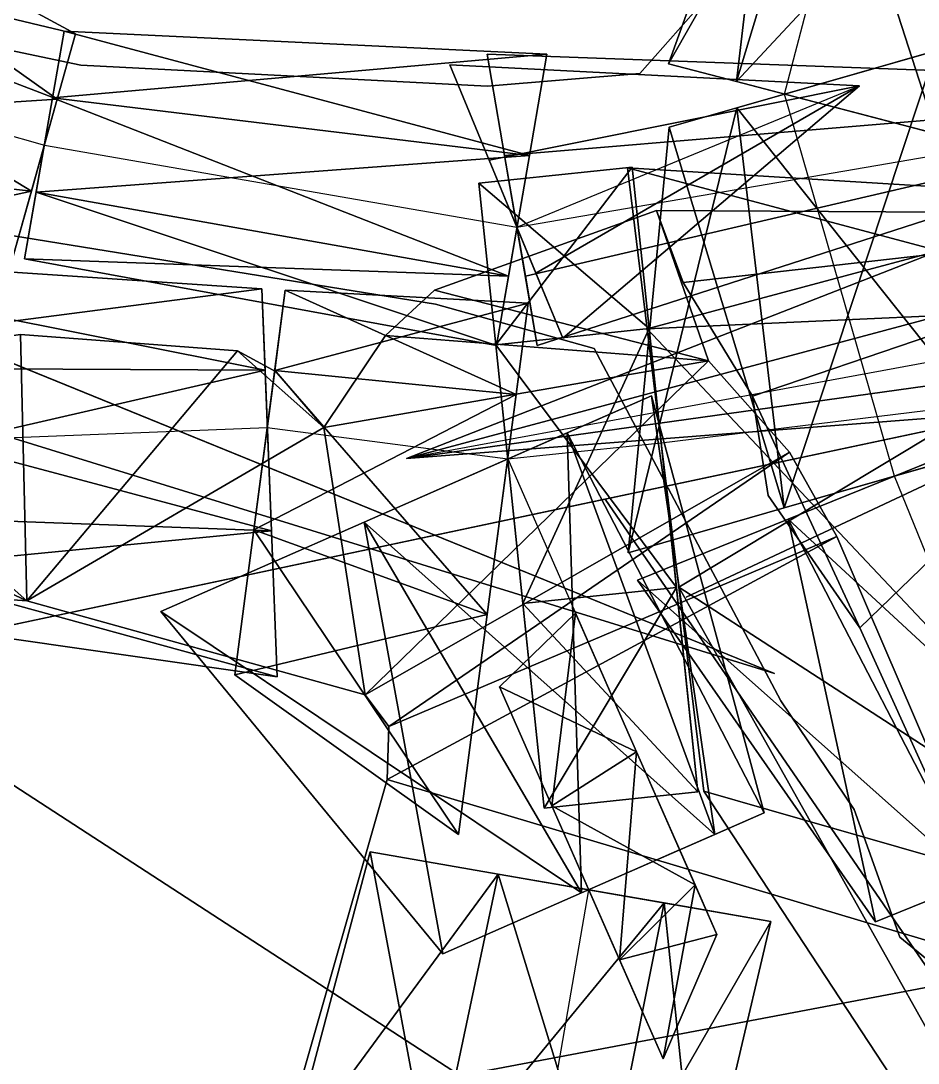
# Model space of a CAD drawing. Extents: x 271818 to 271947, y 5067178 to 5068401.
# Drawn here: x 271844.48 to 271854.2, y 5067248.57 to 5067259.85 of the extents above; entities that cross this region are included whole.
import ezdxf

# ---------------------------------------------------------------- set-up
doc = ezdxf.new("R2010")
doc.units = 0
doc.layers.add('CENTERLINE', color=4, linetype='CONTINUOUS')
doc.layers.add('WALLS', color=7, linetype='CONTINUOUS')

msp = doc.modelspace()

# ---------------------------------------------------------------- linework, layer by layer
at = {"layer": 'CENTERLINE'}
for p, q in [((271852.75, 5067259.054, 778.828), (271853.588, 5067262.254, 780.171)), ((271839.408, 5067259.997, 783.248), (271844.739, 5067258.502, 786.191)), ((271849.853, 5067257.614, 784.703), (271858.797, 5067259.149, 785.005)), ((271849.853, 5067257.614, 784.703), (271853.559, 5067259.144, 779.26)), ((271853.939, 5067254.919, 777.651), (271852.75, 5067259.054, 778.828)), ((271844.739, 5067258.502, 786.191), (271849.853, 5067257.614, 784.703)), ((271858.897, 5067256.997, 783.613), (271848.659, 5067255.11, 783.54)), ((271858.897, 5067256.997, 781.113), (271851.683, 5067253.611, 780.402)), ((271851.414, 5067255.28, 808.721), (271856.762, 5067255.935, 804.167)), ((271840.596, 5067255.19, 811.114), (271847.151, 5067255.446, 810.157)), ((271847.151, 5067255.446, 810.157), (271849.753, 5067255.106, 808.744)), ((271849.753, 5067255.106, 808.744), (271851.414, 5067255.28, 808.721)), ((271849.753, 5067255.106, 808.744), (271851.614, 5067250.875, 806.589)), ((271855.588, 5067250.847, 775.982), (271853.939, 5067254.919, 777.651)), ((271851.614, 5067250.875, 806.589), (271850.629, 5067250.442, 804.785)), ((271850.629, 5067250.442, 804.785), (271850.042, 5067247.06, 801.985))]:
    msp.add_line(p, q, dxfattribs=at)
at = {"layer": 'WALLS'}
for points in [[(271851.493, 5067259.383, 779.366), (271853.187, 5067262.359, 781.171), (271852.62, 5067262.507, 780.585)], [(271851.493, 5067259.383, 779.366), (271852.62, 5067262.507, 780.585), (271851.493, 5067259.383, 778.289)], [(271851.493, 5067259.383, 778.289), (271852.62, 5067262.507, 780.585), (271852.62, 5067262.507, 779.756)], [(271851.493, 5067259.383, 778.289), (271852.62, 5067262.507, 779.756), (271852.23, 5067259.19, 777.528)], [(271852.23, 5067259.19, 777.528), (271852.62, 5067262.507, 779.756), (271853.187, 5067262.359, 779.171)], [(271839.688, 5067260.994, 785.748), (271844.878, 5067259.001, 787.441), (271840.083, 5067262.404, 784.283)], [(271840.083, 5067262.404, 782.212), (271845.076, 5067259.706, 785.673), (271839.688, 5067260.994, 780.748)], [(271840.083, 5067262.404, 784.283), (271844.878, 5067259.001, 787.441), (271845.076, 5067259.706, 786.709)], [(271840.083, 5067262.404, 784.283), (271845.076, 5067259.706, 786.709), (271840.083, 5067262.404, 782.212)], [(271840.083, 5067262.404, 782.212), (271845.076, 5067259.706, 786.709), (271845.076, 5067259.706, 785.673)], [(271852.23, 5067259.19, 780.128), (271853.187, 5067262.359, 781.171), (271851.493, 5067259.383, 779.366)], [(271852.23, 5067259.19, 777.528), (271853.187, 5067262.359, 779.171), (271854.393, 5067258.624, 777.528)], [(271852.23, 5067259.19, 780.128), (271854.79, 5067261.939, 781.171), (271853.187, 5067262.359, 781.171)], [(271854.393, 5067258.624, 777.528), (271853.187, 5067262.359, 779.171), (271854.79, 5067261.939, 779.171)], [(271854.393, 5067258.624, 780.128), (271854.79, 5067261.939, 781.171), (271852.23, 5067259.19, 780.128)], [(271832.261, 5067261.081, 819.081), (271852.64, 5067252.782, 819.081), (271841.084, 5067257.488, 819.081)], [(271832.261, 5067261.081, 819.081), (271852.64, 5067252.782, 819.744), (271852.64, 5067252.782, 819.081)], [(271832.261, 5067261.081, 819.081), (271841.084, 5067257.488, 820.681), (271852.64, 5067252.782, 819.744)], [(271839.688, 5067260.994, 780.748), (271844.878, 5067259.001, 784.941), (271839.022, 5067258.621, 780.748)], [(271839.022, 5067258.621, 785.748), (271844.599, 5067258.004, 787.441), (271839.688, 5067260.994, 785.748)], [(271839.688, 5067260.994, 785.748), (271844.599, 5067258.004, 787.441), (271844.878, 5067259.001, 787.441)], [(271839.688, 5067260.994, 780.748), (271845.076, 5067259.706, 785.673), (271844.878, 5067259.001, 784.941)], [(271851.182, 5067259.279, 782.875), (271851.182, 5067259.279, 778.776), (271852.429, 5067260.689, 781.35)], [(271852.429, 5067260.689, 781.35), (271851.182, 5067259.279, 778.776), (271852.429, 5067260.689, 778.21)], [(271852.233, 5067258.905, 777.528), (271856.691, 5067260.187, 778.289), (271854.383, 5067259.523, 777.528)], [(271852.233, 5067258.905, 777.528), (271856.691, 5067260.187, 779.366), (271856.691, 5067260.187, 778.289)], [(271852.233, 5067258.905, 777.528), (271854.383, 5067259.523, 780.128), (271856.691, 5067260.187, 779.366)], [(271843.467, 5067259.719, 785.545), (271843.467, 5067259.719, 781.893), (271845.134, 5067259.367, 786.518)], [(271845.134, 5067259.367, 786.518), (271843.467, 5067259.719, 781.893), (271845.134, 5067259.367, 782.259)], [(271844.827, 5067259.013, 787.441), (271849.988, 5067258.389, 786.603), (271844.953, 5067259.734, 786.709)], [(271844.953, 5067259.734, 785.673), (271850.178, 5067259.486, 783.916), (271844.827, 5067259.013, 784.941)], [(271844.827, 5067259.013, 784.941), (271844.827, 5067259.013, 787.441), (271844.953, 5067259.734, 786.709)], [(271844.827, 5067259.013, 784.941), (271844.953, 5067259.734, 786.709), (271844.953, 5067259.734, 785.673)], [(271844.878, 5067259.001, 784.941), (271845.076, 5067259.706, 786.709), (271844.878, 5067259.001, 787.441)], [(271844.878, 5067259.001, 784.941), (271845.076, 5067259.706, 785.673), (271845.076, 5067259.706, 786.709)], [(271844.953, 5067259.734, 786.709), (271849.988, 5067258.389, 786.603), (271850.178, 5067259.486, 785.49)], [(271844.953, 5067259.734, 786.709), (271850.178, 5067259.486, 785.49), (271844.953, 5067259.734, 785.673)], [(271844.953, 5067259.734, 785.673), (271850.178, 5067259.486, 785.49), (271850.178, 5067259.486, 783.916)], [(271844.827, 5067259.013, 784.941), (271850.178, 5067259.486, 783.916), (271849.988, 5067258.389, 782.803)], [(271849.72, 5067258.389, 786.603), (271858.797, 5067259.149, 785.005), (271849.531, 5067259.486, 785.49)], [(271849.531, 5067259.486, 785.49), (271858.797, 5067259.149, 785.005), (271858.797, 5067259.149, 785.005)], [(271849.531, 5067259.486, 785.49), (271858.797, 5067259.149, 785.005), (271849.531, 5067259.486, 783.916)], [(271849.531, 5067259.486, 783.916), (271858.797, 5067259.149, 785.005), (271858.797, 5067259.149, 785.005)], [(271849.531, 5067259.486, 783.916), (271858.797, 5067259.149, 785.005), (271849.72, 5067258.389, 782.803)], [(271849.72, 5067258.389, 782.803), (271849.72, 5067258.389, 786.603), (271849.531, 5067259.486, 785.49)], [(271849.72, 5067258.389, 782.803), (271849.531, 5067259.486, 785.49), (271849.531, 5067259.486, 783.916)], [(271849.988, 5067258.389, 782.803), (271850.178, 5067259.486, 785.49), (271849.988, 5067258.389, 786.603)], [(271849.988, 5067258.389, 782.803), (271850.178, 5067259.486, 783.916), (271850.178, 5067259.486, 785.49)], [(271855.133, 5067255.263, 774.651), (271852.233, 5067258.905, 777.528), (271854.383, 5067259.523, 777.528)], [(271852.745, 5067254.576, 780.651), (271854.383, 5067259.523, 780.128), (271852.233, 5067258.905, 780.128)], [(271852.233, 5067258.905, 777.528), (271852.233, 5067258.905, 780.128), (271854.383, 5067259.523, 780.128)], [(271855.133, 5067255.263, 780.651), (271854.383, 5067259.523, 780.128), (271852.745, 5067254.576, 780.651)], [(271845.134, 5067259.367, 786.518), (271845.134, 5067259.367, 782.259), (271849.529, 5067259.139, 784.174)], [(271849.529, 5067259.139, 784.174), (271845.134, 5067259.367, 782.259), (271849.529, 5067259.139, 780.239)], [(271849.552, 5067258.341, 786.603), (271853.559, 5067259.144, 779.26), (271849.128, 5067259.37, 785.49)], [(271849.128, 5067259.37, 785.49), (271853.559, 5067259.144, 779.26), (271853.559, 5067259.144, 779.26)], [(271849.128, 5067259.37, 785.49), (271853.559, 5067259.144, 779.26), (271849.128, 5067259.37, 783.916)], [(271849.128, 5067259.37, 783.916), (271853.559, 5067259.144, 779.26), (271853.559, 5067259.144, 779.26)], [(271849.128, 5067259.37, 783.916), (271853.559, 5067259.144, 779.26), (271849.552, 5067258.341, 782.803)], [(271849.552, 5067258.341, 782.803), (271849.552, 5067258.341, 786.603), (271849.128, 5067259.37, 785.49)], [(271849.552, 5067258.341, 782.803), (271849.128, 5067259.37, 785.49), (271849.128, 5067259.37, 783.916)], [(271852.23, 5067259.19, 777.528), (271852.23, 5067259.19, 780.128), (271851.493, 5067259.383, 779.366)], [(271852.23, 5067259.19, 777.528), (271851.493, 5067259.383, 779.366), (271851.493, 5067259.383, 778.289)], [(271849.529, 5067259.139, 784.174), (271849.529, 5067259.139, 780.239), (271851.182, 5067259.279, 782.875)], [(271851.182, 5067259.279, 782.875), (271849.529, 5067259.139, 780.239), (271851.182, 5067259.279, 778.776)], [(271849.552, 5067258.341, 782.803), (271853.559, 5067259.144, 779.26), (271850.058, 5067257.116, 782.803)], [(271850.058, 5067257.116, 786.603), (271853.559, 5067259.144, 779.26), (271849.552, 5067258.341, 786.603)], [(271849.552, 5067258.341, 786.603), (271853.559, 5067259.144, 779.26), (271853.559, 5067259.144, 779.26)], [(271849.552, 5067258.341, 782.803), (271853.559, 5067259.144, 779.26), (271853.559, 5067259.144, 779.26)], [(271849.72, 5067258.389, 782.803), (271858.797, 5067259.149, 785.005), (271849.944, 5067257.083, 782.803)], [(271849.944, 5067257.083, 786.603), (271858.797, 5067259.149, 785.005), (271849.72, 5067258.389, 786.603)], [(271849.72, 5067258.389, 786.603), (271858.797, 5067259.149, 785.005), (271858.797, 5067259.149, 785.005)], [(271849.72, 5067258.389, 782.803), (271858.797, 5067259.149, 785.005), (271858.797, 5067259.149, 785.005)], [(271849.944, 5067257.083, 782.803), (271858.797, 5067259.149, 785.005), (271858.797, 5067259.149, 785.005)], [(271849.944, 5067257.083, 782.803), (271858.797, 5067259.149, 785.005), (271850.073, 5067256.332, 783.916)], [(271850.073, 5067256.332, 785.49), (271858.797, 5067259.149, 785.005), (271849.944, 5067257.083, 786.603)], [(271849.944, 5067257.083, 786.603), (271858.797, 5067259.149, 785.005), (271858.797, 5067259.149, 785.005)], [(271850.058, 5067257.116, 782.803), (271853.559, 5067259.144, 779.26), (271853.559, 5067259.144, 779.26)], [(271850.058, 5067257.116, 782.803), (271853.559, 5067259.144, 779.26), (271850.349, 5067256.412, 783.916)], [(271850.349, 5067256.412, 785.49), (271853.559, 5067259.144, 779.26), (271850.058, 5067257.116, 786.603)], [(271850.058, 5067257.116, 786.603), (271853.559, 5067259.144, 779.26), (271853.559, 5067259.144, 779.26)], [(271850.073, 5067256.332, 783.916), (271858.797, 5067259.149, 785.005), (271858.797, 5067259.149, 785.005)], [(271850.073, 5067256.332, 783.916), (271858.797, 5067259.149, 785.005), (271850.073, 5067256.332, 785.49)], [(271850.073, 5067256.332, 785.49), (271858.797, 5067259.149, 785.005), (271858.797, 5067259.149, 785.005)], [(271850.349, 5067256.412, 783.916), (271853.559, 5067259.144, 779.26), (271853.559, 5067259.144, 779.26)], [(271850.349, 5067256.412, 783.916), (271853.559, 5067259.144, 779.26), (271850.349, 5067256.412, 785.49)], [(271850.349, 5067256.412, 785.49), (271853.559, 5067259.144, 779.26), (271853.559, 5067259.144, 779.26)], [(271852.23, 5067259.19, 777.528), (271854.393, 5067258.624, 777.528), (271856.717, 5067258.016, 778.289)], [(271852.23, 5067259.19, 777.528), (271856.717, 5067258.016, 778.289), (271856.717, 5067258.016, 779.366)], [(271852.23, 5067259.19, 777.528), (271856.717, 5067258.016, 779.366), (271854.393, 5067258.624, 780.128)], [(271852.23, 5067259.19, 777.528), (271854.393, 5067258.624, 780.128), (271852.23, 5067259.19, 780.128)], [(271853.559, 5067259.144, 779.26), (271853.559, 5067259.144, 779.26), (271853.559, 5067259.144, 779.26)], [(271853.559, 5067259.144, 779.26), (271853.559, 5067259.144, 779.26), (271853.559, 5067259.144, 779.26)], [(271853.559, 5067259.144, 779.26), (271853.559, 5067259.144, 779.26), (271853.559, 5067259.144, 779.26)], [(271853.559, 5067259.144, 779.26), (271853.559, 5067259.144, 779.26), (271853.559, 5067259.144, 779.26)], [(271853.559, 5067259.144, 779.26), (271853.559, 5067259.144, 779.26), (271853.559, 5067259.144, 779.26)], [(271853.559, 5067259.144, 779.26), (271853.559, 5067259.144, 779.26), (271853.559, 5067259.144, 779.26)], [(271832.213, 5067259.097, 818.784), (271841.084, 5067257.488, 819.081), (271852.64, 5067252.782, 819.081)], [(271832.213, 5067259.097, 818.784), (271852.64, 5067252.782, 819.081), (271832.213, 5067259.097, 818.784)], [(271832.213, 5067259.097, 818.784), (271852.64, 5067252.782, 819.081), (271852.64, 5067252.782, 819.744)], [(271832.213, 5067259.097, 818.784), (271852.64, 5067252.782, 819.744), (271832.213, 5067259.097, 818.784)], [(271832.213, 5067259.097, 818.784), (271852.64, 5067252.782, 819.744), (271841.084, 5067257.488, 820.681)], [(271839.022, 5067258.621, 780.748), (271844.878, 5067259.001, 784.941), (271844.599, 5067258.004, 784.941)], [(271844.878, 5067259.001, 784.941), (271844.401, 5067257.299, 785.673), (271844.599, 5067258.004, 784.941)], [(271844.878, 5067259.001, 784.941), (271844.401, 5067257.299, 786.709), (271844.401, 5067257.299, 785.673)], [(271844.878, 5067259.001, 784.941), (271844.599, 5067258.004, 787.441), (271844.401, 5067257.299, 786.709)], [(271844.827, 5067259.013, 784.941), (271844.65, 5067257.992, 784.941), (271844.525, 5067257.271, 785.673)], [(271844.827, 5067259.013, 784.941), (271844.525, 5067257.271, 785.673), (271844.525, 5067257.271, 786.709)], [(271844.827, 5067259.013, 784.941), (271844.525, 5067257.271, 786.709), (271844.65, 5067257.992, 787.441)], [(271844.878, 5067259.001, 784.941), (271844.878, 5067259.001, 787.441), (271844.599, 5067258.004, 787.441)], [(271844.827, 5067259.013, 784.941), (271849.988, 5067258.389, 782.803), (271844.65, 5067257.992, 784.941)], [(271844.65, 5067257.992, 787.441), (271849.761, 5067257.083, 786.603), (271844.827, 5067259.013, 787.441)], [(271844.827, 5067259.013, 784.941), (271844.65, 5067257.992, 787.441), (271844.827, 5067259.013, 787.441)], [(271844.827, 5067259.013, 787.441), (271849.761, 5067257.083, 786.603), (271849.988, 5067258.389, 786.603)], [(271858.746, 5067257.811, 781.113), (271848.659, 5067255.11, 783.54), (271858.534, 5067258.964, 782.578)], [(271858.534, 5067258.964, 782.578), (271848.659, 5067255.11, 783.54), (271848.659, 5067255.11, 783.54)], [(271858.534, 5067258.964, 782.578), (271848.659, 5067255.11, 783.54), (271858.534, 5067258.964, 784.814)], [(271858.534, 5067258.964, 784.814), (271848.659, 5067255.11, 783.54), (271848.659, 5067255.11, 783.54)], [(271858.534, 5067258.964, 784.814), (271848.659, 5067255.11, 783.54), (271858.746, 5067257.811, 786.513)], [(271852.745, 5067254.576, 780.651), (271852.233, 5067258.905, 780.128), (271851.056, 5067254.091, 778.893)], [(271851.056, 5067254.091, 778.893), (271852.233, 5067258.905, 780.128), (271851.501, 5067258.695, 779.366)], [(271852.745, 5067254.576, 774.651), (271851.501, 5067258.695, 778.289), (271852.233, 5067258.905, 777.528)], [(271852.233, 5067258.905, 777.528), (271851.501, 5067258.695, 779.366), (271852.233, 5067258.905, 780.128)], [(271852.233, 5067258.905, 777.528), (271851.501, 5067258.695, 778.289), (271851.501, 5067258.695, 779.366)], [(271852.745, 5067254.576, 774.651), (271852.233, 5067258.905, 777.528), (271855.133, 5067255.263, 774.651)], [(271851.056, 5067254.091, 778.893), (271851.501, 5067258.695, 779.366), (271851.056, 5067254.091, 776.408)], [(271851.056, 5067254.091, 776.408), (271851.501, 5067258.695, 779.366), (271851.501, 5067258.695, 778.289)], [(271851.056, 5067254.091, 776.408), (271851.501, 5067258.695, 778.289), (271852.745, 5067254.576, 774.651)], [(271839.022, 5067258.621, 780.748), (271844.599, 5067258.004, 784.941), (271838.477, 5067256.675, 782.212)], [(271839.022, 5067258.621, 785.748), (271844.401, 5067257.299, 786.709), (271844.599, 5067258.004, 787.441)], [(271838.274, 5067258.512, 784.739), (271838.274, 5067258.512, 779.803), (271848.971, 5067256.78, 785.088)], [(271848.971, 5067256.78, 785.088), (271838.274, 5067258.512, 779.803), (271848.971, 5067256.78, 780.902)], [(271844.65, 5067257.992, 784.941), (271849.988, 5067258.389, 782.803), (271849.761, 5067257.083, 782.803)], [(271849.552, 5067258.341, 782.803), (271850.058, 5067257.116, 782.803), (271850.349, 5067256.412, 783.916)], [(271849.552, 5067258.341, 782.803), (271850.349, 5067256.412, 783.916), (271850.349, 5067256.412, 785.49)], [(271849.552, 5067258.341, 782.803), (271850.349, 5067256.412, 785.49), (271850.058, 5067257.116, 786.603)], [(271849.552, 5067258.341, 782.803), (271850.058, 5067257.116, 786.603), (271849.552, 5067258.341, 786.603)], [(271849.988, 5067258.389, 782.803), (271849.63, 5067256.333, 783.916), (271849.761, 5067257.083, 782.803)], [(271849.988, 5067258.389, 782.803), (271849.63, 5067256.333, 785.49), (271849.63, 5067256.333, 783.916)], [(271849.988, 5067258.389, 782.803), (271849.761, 5067257.083, 786.603), (271849.63, 5067256.333, 785.49)], [(271849.72, 5067258.389, 782.803), (271849.944, 5067257.083, 782.803), (271850.073, 5067256.332, 783.916)], [(271849.72, 5067258.389, 782.803), (271850.073, 5067256.332, 783.916), (271850.073, 5067256.332, 785.49)], [(271849.72, 5067258.389, 782.803), (271850.073, 5067256.332, 785.49), (271849.944, 5067257.083, 786.603)], [(271849.72, 5067258.389, 782.803), (271849.944, 5067257.083, 786.603), (271849.72, 5067258.389, 786.603)], [(271849.988, 5067258.389, 782.803), (271849.988, 5067258.389, 786.603), (271849.761, 5067257.083, 786.603)], [(271849.44, 5067258.089, 809.738), (271851.284, 5067256.516, 811.121), (271851.101, 5067258.264, 809.715)], [(271849.44, 5067258.089, 809.738), (271851.101, 5067258.264, 809.715), (271849.44, 5067258.089, 808.744)], [(271849.44, 5067258.089, 808.744), (271851.101, 5067258.264, 809.715), (271851.101, 5067258.264, 808.721)], [(271849.44, 5067258.089, 808.744), (271851.101, 5067258.264, 808.721), (271849.623, 5067256.342, 808.744)], [(271849.623, 5067256.342, 808.744), (271851.101, 5067258.264, 808.721), (271851.284, 5067256.516, 808.721)], [(271851.262, 5067256.513, 811.121), (271856.661, 5067256.758, 811.567), (271851.049, 5067258.258, 809.715)], [(271851.049, 5067258.258, 809.715), (271856.661, 5067256.758, 811.567), (271856.519, 5067257.92, 807.232)], [(271851.049, 5067258.258, 809.715), (271856.519, 5067257.92, 807.232), (271851.049, 5067258.258, 808.721)], [(271851.049, 5067258.258, 808.721), (271856.519, 5067257.92, 807.232), (271856.519, 5067257.92, 804.167)], [(271851.049, 5067258.258, 808.721), (271856.519, 5067257.92, 804.167), (271851.262, 5067256.513, 808.721)], [(271851.262, 5067256.513, 808.721), (271851.262, 5067256.513, 811.121), (271851.049, 5067258.258, 809.715)], [(271851.262, 5067256.513, 808.721), (271851.049, 5067258.258, 809.715), (271851.049, 5067258.258, 808.721)], [(271851.284, 5067256.516, 808.721), (271851.101, 5067258.264, 809.715), (271851.284, 5067256.516, 811.121)], [(271851.284, 5067256.516, 808.721), (271851.101, 5067258.264, 808.721), (271851.101, 5067258.264, 809.715)], [(271849.623, 5067256.342, 811.144), (271851.284, 5067256.516, 811.121), (271849.44, 5067258.089, 809.738)], [(271849.623, 5067256.342, 808.744), (271849.623, 5067256.342, 811.144), (271849.44, 5067258.089, 809.738)], [(271849.623, 5067256.342, 808.744), (271849.44, 5067258.089, 809.738), (271849.44, 5067258.089, 808.744)], [(271838.477, 5067256.675, 782.212), (271844.599, 5067258.004, 784.941), (271844.401, 5067257.299, 785.673)], [(271844.65, 5067257.992, 784.941), (271849.761, 5067257.083, 782.803), (271844.525, 5067257.271, 785.673)], [(271844.525, 5067257.271, 786.709), (271849.63, 5067256.333, 785.49), (271844.65, 5067257.992, 787.441)], [(271844.65, 5067257.992, 787.441), (271849.63, 5067256.333, 785.49), (271849.761, 5067257.083, 786.603)], [(271851.262, 5067256.513, 808.721), (271856.519, 5067257.92, 804.167), (271856.661, 5067256.758, 804.167)], [(271858.979, 5067256.549, 781.113), (271848.659, 5067255.11, 783.54), (271858.746, 5067257.811, 781.113)], [(271858.746, 5067257.811, 781.113), (271848.659, 5067255.11, 783.54), (271848.659, 5067255.11, 783.54)], [(271858.746, 5067257.811, 786.513), (271848.659, 5067255.11, 783.54), (271848.659, 5067255.11, 783.54)], [(271858.746, 5067257.811, 786.513), (271848.659, 5067255.11, 783.54), (271858.979, 5067256.549, 786.513)], [(271851.363, 5067257.796, 804.698), (271851.363, 5067257.796, 802.122), (271848.959, 5067256.932, 807.046)], [(271848.959, 5067256.932, 807.046), (271851.363, 5067257.796, 802.122), (271848.959, 5067256.932, 799.772)], [(271851.363, 5067257.796, 802.122), (271848.959, 5067256.932, 799.772), (271851.925, 5067256.169, 797.445)], [(271851.925, 5067256.169, 804.457), (271848.959, 5067256.932, 807.046), (271851.363, 5067257.796, 804.698)], [(271851.925, 5067256.169, 804.457), (271851.925, 5067256.169, 797.445), (271851.363, 5067257.796, 804.698)], [(271851.363, 5067257.796, 804.698), (271851.925, 5067256.169, 797.445), (271851.363, 5067257.796, 802.122)], [(271858.194, 5067257.754, 809.803), (271858.194, 5067257.754, 804.876), (271851.363, 5067257.796, 810.473)], [(271851.363, 5067257.796, 810.473), (271858.194, 5067257.754, 804.876), (271851.363, 5067257.796, 807.046)], [(271851.363, 5067257.796, 810.473), (271851.363, 5067257.796, 807.046), (271851.652, 5067257.014, 810.741)], [(271851.652, 5067257.014, 810.741), (271851.363, 5067257.796, 807.046), (271851.652, 5067257.014, 807.393)], [(271858.194, 5067257.754, 804.876), (271851.363, 5067257.796, 807.046), (271851.652, 5067257.014, 807.393)], [(271851.652, 5067257.014, 810.741), (271851.363, 5067257.796, 810.473), (271858.194, 5067257.754, 809.803)], [(271858.194, 5067257.754, 804.876), (271851.652, 5067257.014, 807.393), (271852.402, 5067255.785, 807.653)], [(271852.402, 5067255.785, 810.941), (271851.652, 5067257.014, 810.741), (271858.194, 5067257.754, 809.803)], [(271858.194, 5067257.754, 804.876), (271852.402, 5067255.785, 807.653), (271853.563, 5067253.276, 806.311)], [(271853.563, 5067253.276, 810.373), (271852.402, 5067255.785, 810.941), (271858.194, 5067257.754, 809.803)], [(271854.972, 5067250.178, 805.375), (271858.194, 5067257.754, 804.876), (271853.563, 5067253.276, 806.311)], [(271853.563, 5067253.276, 810.373), (271858.194, 5067257.754, 809.803), (271854.972, 5067250.178, 809.473)], [(271847.093, 5067256.945, 809.535), (271840.56, 5067256.1, 810.914), (271840.51, 5067257.388, 811.031)], [(271847.093, 5067256.945, 809.535), (271840.51, 5067257.388, 811.031), (271847.093, 5067256.945, 811.275)], [(271847.093, 5067256.945, 811.275), (271840.51, 5067257.388, 811.031), (271840.51, 5067257.388, 811.942)], [(271847.093, 5067256.945, 811.275), (271840.51, 5067257.388, 811.942), (271847.127, 5067256.067, 812.857)], [(271847.127, 5067256.067, 812.857), (271840.51, 5067257.388, 811.942), (271840.56, 5067256.1, 813.114)], [(271844.525, 5067257.271, 785.673), (271849.761, 5067257.083, 782.803), (271849.63, 5067256.333, 783.916)], [(271844.525, 5067257.271, 785.673), (271849.63, 5067256.333, 783.916), (271844.525, 5067257.271, 786.709)], [(271844.525, 5067257.271, 786.709), (271849.63, 5067256.333, 783.916), (271849.63, 5067256.333, 785.49)], [(271851.652, 5067257.014, 810.741), (271851.652, 5067257.014, 807.393), (271852.402, 5067255.785, 810.941)], [(271852.402, 5067255.785, 810.941), (271851.652, 5067257.014, 807.393), (271852.402, 5067255.785, 807.653)], [(271858.897, 5067256.997, 781.113), (271851.683, 5067253.611, 780.402), (271858.897, 5067256.997, 781.113)], [(271858.897, 5067256.997, 781.113), (271851.683, 5067253.611, 780.402), (271851.683, 5067253.611, 780.402)], [(271858.897, 5067256.997, 781.113), (271851.683, 5067253.611, 780.402), (271858.897, 5067256.997, 781.113)], [(271858.897, 5067256.997, 781.113), (271851.683, 5067253.611, 780.402), (271851.683, 5067253.611, 780.402)], [(271858.897, 5067256.997, 781.113), (271851.683, 5067253.611, 780.402), (271858.897, 5067256.997, 781.113)], [(271858.897, 5067256.997, 781.113), (271851.683, 5067253.611, 780.402), (271851.683, 5067253.611, 780.402)], [(271858.897, 5067256.997, 781.113), (271851.683, 5067253.611, 780.402), (271858.897, 5067256.997, 781.113)], [(271858.897, 5067256.997, 781.113), (271851.683, 5067253.611, 780.402), (271851.683, 5067253.611, 780.402)], [(271858.897, 5067256.997, 781.113), (271851.683, 5067253.611, 780.402), (271858.897, 5067256.997, 781.113)], [(271858.897, 5067256.997, 781.113), (271851.683, 5067253.611, 780.402), (271851.683, 5067253.611, 780.402)], [(271858.897, 5067256.997, 781.113), (271851.683, 5067253.611, 780.402), (271858.897, 5067256.997, 781.113)], [(271858.897, 5067256.997, 781.113), (271851.683, 5067253.611, 780.402), (271851.683, 5067253.611, 780.402)], [(271858.897, 5067256.997, 781.113), (271851.683, 5067253.611, 780.402), (271858.897, 5067256.997, 781.113)], [(271858.897, 5067256.997, 781.113), (271851.683, 5067253.611, 780.402), (271851.683, 5067253.611, 780.402)], [(271858.897, 5067256.997, 781.113), (271851.683, 5067253.611, 780.402), (271858.897, 5067256.997, 781.113)], [(271858.897, 5067256.997, 781.113), (271851.683, 5067253.611, 780.402), (271851.683, 5067253.611, 780.402)], [(271847.127, 5067256.067, 808.657), (271840.56, 5067256.1, 810.914), (271847.093, 5067256.945, 809.535)], [(271847.006, 5067254.338, 808.657), (271847.346, 5067256.934, 809.535), (271847.232, 5067256.063, 808.657)], [(271847.006, 5067254.338, 808.657), (271847.346, 5067256.934, 811.275), (271847.346, 5067256.934, 809.535)], [(271847.006, 5067254.338, 808.657), (271847.232, 5067256.063, 812.857), (271847.346, 5067256.934, 811.275)], [(271847.195, 5067254.329, 808.657), (271847.127, 5067256.067, 808.657), (271847.093, 5067256.945, 809.535)], [(271847.195, 5067254.329, 808.657), (271847.093, 5067256.945, 809.535), (271847.093, 5067256.945, 811.275)], [(271847.195, 5067254.329, 808.657), (271847.093, 5067256.945, 811.275), (271847.127, 5067256.067, 812.857)], [(271849.974, 5067256.791, 808.744), (271847.232, 5067256.063, 808.657), (271847.346, 5067256.934, 809.535)], [(271849.844, 5067255.804, 810.444), (271847.346, 5067256.934, 811.275), (271847.232, 5067256.063, 812.857)], [(271849.974, 5067256.791, 808.744), (271847.346, 5067256.934, 809.535), (271849.974, 5067256.791, 809.448)], [(271849.974, 5067256.791, 809.448), (271847.346, 5067256.934, 809.535), (271847.346, 5067256.934, 811.275)], [(271849.974, 5067256.791, 809.448), (271847.346, 5067256.934, 811.275), (271849.844, 5067255.804, 810.444)], [(271848.959, 5067256.932, 807.046), (271848.959, 5067256.932, 799.772), (271848.43, 5067256.443, 807.792)], [(271848.43, 5067256.443, 807.792), (271848.959, 5067256.932, 799.772), (271848.43, 5067256.443, 798.309)], [(271848.959, 5067256.932, 799.772), (271848.43, 5067256.443, 798.309), (271851.925, 5067256.169, 797.445)], [(271851.925, 5067256.169, 804.457), (271848.43, 5067256.443, 807.792), (271848.959, 5067256.932, 807.046)], [(271849.844, 5067255.804, 808.744), (271847.232, 5067256.063, 808.657), (271849.974, 5067256.791, 808.744)], [(271848.971, 5067256.78, 785.088), (271848.971, 5067256.78, 780.902), (271850.687, 5067256.302, 783.885)], [(271850.687, 5067256.302, 783.885), (271848.971, 5067256.78, 780.902), (271850.687, 5067256.302, 779.479)], [(271849.532, 5067253.422, 808.744), (271849.844, 5067255.804, 808.744), (271849.974, 5067256.791, 808.744)], [(271849.532, 5067253.422, 808.744), (271849.974, 5067256.791, 808.744), (271849.974, 5067256.791, 809.448)], [(271849.532, 5067253.422, 808.744), (271849.974, 5067256.791, 809.448), (271849.844, 5067255.804, 810.444)], [(271851.262, 5067256.513, 808.721), (271856.661, 5067256.758, 804.167), (271851.605, 5067253.718, 808.721)], [(271851.262, 5067256.513, 811.121), (271857.503, 5067249.892, 811.567), (271856.661, 5067256.758, 811.567)], [(271851.605, 5067253.718, 808.721), (271856.661, 5067256.758, 804.167), (271857.503, 5067249.892, 804.167)], [(271858.979, 5067256.549, 786.513), (271848.659, 5067255.11, 783.54), (271848.659, 5067255.11, 783.54)], [(271858.979, 5067256.549, 786.513), (271848.659, 5067255.11, 783.54), (271859.096, 5067255.915, 784.814)], [(271859.096, 5067255.915, 782.578), (271848.659, 5067255.11, 783.54), (271858.979, 5067256.549, 781.113)], [(271858.979, 5067256.549, 781.113), (271848.659, 5067255.11, 783.54), (271848.659, 5067255.11, 783.54)], [(271849.623, 5067256.342, 808.744), (271851.284, 5067256.516, 808.721), (271849.917, 5067253.54, 808.744)], [(271849.623, 5067256.342, 811.144), (271851.578, 5067253.714, 811.121), (271851.284, 5067256.516, 811.121)], [(271849.917, 5067253.54, 808.744), (271851.284, 5067256.516, 808.721), (271851.578, 5067253.714, 808.721)], [(271851.605, 5067253.718, 811.121), (271857.503, 5067249.892, 811.567), (271851.262, 5067256.513, 811.121)], [(271851.262, 5067256.513, 808.721), (271851.605, 5067253.718, 808.721), (271851.876, 5067251.508, 808.721)], [(271851.262, 5067256.513, 808.721), (271851.876, 5067251.508, 808.721), (271851.876, 5067251.508, 809.715)], [(271851.262, 5067256.513, 808.721), (271851.876, 5067251.508, 809.715), (271851.605, 5067253.718, 811.121)], [(271851.262, 5067256.513, 808.721), (271851.605, 5067253.718, 811.121), (271851.262, 5067256.513, 811.121)], [(271851.284, 5067256.516, 808.721), (271851.81, 5067251.501, 808.721), (271851.578, 5067253.714, 808.721)], [(271851.284, 5067256.516, 808.721), (271851.81, 5067251.501, 809.715), (271851.81, 5067251.501, 808.721)], [(271851.284, 5067256.516, 808.721), (271851.578, 5067253.714, 811.121), (271851.81, 5067251.501, 809.715)], [(271851.284, 5067256.516, 808.721), (271851.284, 5067256.516, 811.121), (271851.578, 5067253.714, 811.121)], [(271844.482, 5067256.452, 805.492), (271841.746, 5067256.049, 809.564), (271844.547, 5067253.571, 804.473)], [(271844.547, 5067253.571, 809.067), (271841.746, 5067256.049, 811.514), (271844.482, 5067256.452, 810.476)], [(271846.827, 5067256.275, 810.212), (271846.827, 5067256.275, 805.416), (271844.482, 5067256.452, 810.476)], [(271844.482, 5067256.452, 810.476), (271846.827, 5067256.275, 805.416), (271844.482, 5067256.452, 805.492)], [(271846.827, 5067256.275, 805.416), (271844.482, 5067256.452, 805.492), (271844.547, 5067253.571, 804.473)], [(271844.547, 5067253.571, 809.067), (271844.482, 5067256.452, 810.476), (271846.827, 5067256.275, 810.212)], [(271848.43, 5067256.443, 807.792), (271848.43, 5067256.443, 798.309), (271847.763, 5067255.447, 811.467)], [(271847.763, 5067255.447, 811.467), (271848.43, 5067256.443, 798.309), (271847.763, 5067255.447, 801.997)], [(271848.43, 5067256.443, 798.309), (271847.763, 5067255.447, 801.997), (271851.925, 5067256.169, 797.445)], [(271851.925, 5067256.169, 804.457), (271847.763, 5067255.447, 811.467), (271848.43, 5067256.443, 807.792)], [(271849.917, 5067253.54, 811.144), (271851.578, 5067253.714, 811.121), (271849.623, 5067256.342, 811.144)], [(271849.623, 5067256.342, 808.744), (271849.917, 5067253.54, 808.744), (271850.149, 5067251.327, 808.744)], [(271849.623, 5067256.342, 808.744), (271850.149, 5067251.327, 808.744), (271850.149, 5067251.327, 809.738)], [(271849.623, 5067256.342, 808.744), (271850.149, 5067251.327, 809.738), (271849.917, 5067253.54, 811.144)], [(271849.623, 5067256.342, 808.744), (271849.917, 5067253.54, 811.144), (271849.623, 5067256.342, 811.144)], [(271850.687, 5067256.302, 783.885), (271850.687, 5067256.302, 779.479), (271852.709, 5067252.488, 780.392)], [(271852.709, 5067252.488, 780.392), (271850.687, 5067256.302, 779.479), (271852.709, 5067252.488, 775.513)], [(271847.763, 5067255.447, 801.997), (271846.827, 5067256.275, 805.416), (271844.547, 5067253.571, 804.473)], [(271844.547, 5067253.571, 809.067), (271846.827, 5067256.275, 810.212), (271847.763, 5067255.447, 811.467)], [(271847.246, 5067256.047, 810.573), (271847.246, 5067256.047, 805.943), (271846.827, 5067256.275, 810.212)], [(271846.827, 5067256.275, 810.212), (271847.246, 5067256.047, 805.943), (271846.827, 5067256.275, 805.416)], [(271847.246, 5067256.047, 805.943), (271846.827, 5067256.275, 805.416), (271847.763, 5067255.447, 801.997)], [(271847.763, 5067255.447, 811.467), (271846.827, 5067256.275, 810.212), (271847.246, 5067256.047, 810.573)], [(271848.211, 5067252.553, 801.299), (271851.925, 5067256.169, 797.445), (271847.763, 5067255.447, 801.997)], [(271847.763, 5067255.447, 811.467), (271851.925, 5067256.169, 804.457), (271848.211, 5067252.553, 806.735)], [(271852.804, 5067255.178, 798.076), (271851.925, 5067256.169, 797.445), (271848.211, 5067252.553, 801.299)], [(271848.211, 5067252.553, 806.735), (271851.925, 5067256.169, 804.457), (271852.804, 5067255.178, 804.477)], [(271852.804, 5067255.178, 804.477), (271852.804, 5067255.178, 798.076), (271851.925, 5067256.169, 804.457)], [(271851.925, 5067256.169, 804.457), (271852.804, 5067255.178, 798.076), (271851.925, 5067256.169, 797.445)], [(271847.127, 5067256.067, 808.657), (271840.62, 5067254.569, 810.914), (271840.56, 5067256.1, 810.914)], [(271847.127, 5067256.067, 812.857), (271840.56, 5067256.1, 813.114), (271847.195, 5067254.329, 812.857)], [(271847.195, 5067254.329, 812.857), (271840.56, 5067256.1, 813.114), (271840.62, 5067254.569, 813.114)], [(271847.195, 5067254.329, 808.657), (271840.62, 5067254.569, 810.914), (271847.127, 5067256.067, 808.657)], [(271857.573, 5067256.107, 804.167), (271850.806, 5067254.671, 804.167), (271842.383, 5067252.883, 804.167)], [(271857.573, 5067256.107, 804.167), (271842.383, 5067252.883, 804.167), (271842.383, 5067252.883, 807.232)], [(271857.573, 5067256.107, 804.167), (271842.383, 5067252.883, 807.232), (271850.806, 5067254.671, 811.567)], [(271849.844, 5067255.804, 808.744), (271847.006, 5067254.338, 808.657), (271847.232, 5067256.063, 808.657)], [(271849.532, 5067253.422, 810.444), (271847.232, 5067256.063, 812.857), (271847.006, 5067254.338, 812.857)], [(271847.006, 5067254.338, 808.657), (271847.006, 5067254.338, 812.857), (271847.232, 5067256.063, 812.857)], [(271847.195, 5067254.329, 808.657), (271847.127, 5067256.067, 812.857), (271847.195, 5067254.329, 812.857)], [(271849.844, 5067255.804, 810.444), (271847.232, 5067256.063, 812.857), (271849.532, 5067253.422, 810.444)], [(271857.573, 5067256.107, 804.167), (271859.815, 5067241.556, 804.167), (271850.806, 5067254.671, 804.167)], [(271850.806, 5067254.671, 811.567), (271859.815, 5067241.556, 804.167), (271857.573, 5067256.107, 811.567)], [(271857.573, 5067256.107, 804.167), (271850.806, 5067254.671, 811.567), (271857.573, 5067256.107, 811.567)], [(271841.746, 5067256.049, 809.564), (271840.445, 5067255.502, 810.84), (271844.547, 5067253.571, 804.473)], [(271844.547, 5067253.571, 809.067), (271840.445, 5067255.502, 812.195), (271841.746, 5067256.049, 811.514)], [(271847.763, 5067255.447, 811.467), (271847.763, 5067255.447, 801.997), (271847.246, 5067256.047, 810.573)], [(271847.246, 5067256.047, 810.573), (271847.763, 5067255.447, 801.997), (271847.246, 5067256.047, 805.943)], [(271852.787, 5067254.453, 774.651), (271856.72, 5067256.045, 776.408), (271855.091, 5067255.386, 774.651)], [(271852.787, 5067254.453, 774.651), (271856.72, 5067256.045, 778.893), (271856.72, 5067256.045, 776.408)], [(271852.787, 5067254.453, 774.651), (271855.091, 5067255.386, 780.651), (271856.72, 5067256.045, 778.893)], [(271859.096, 5067255.915, 784.814), (271848.659, 5067255.11, 783.54), (271848.659, 5067255.11, 783.54)], [(271859.096, 5067255.915, 784.814), (271848.659, 5067255.11, 783.54), (271859.096, 5067255.915, 782.578)], [(271859.096, 5067255.915, 782.578), (271848.659, 5067255.11, 783.54), (271848.659, 5067255.11, 783.54)], [(271849.532, 5067253.422, 808.744), (271847.006, 5067254.338, 808.657), (271849.844, 5067255.804, 808.744)], [(271848.198, 5067254.422, 808.744), (271851.309, 5067255.79, 808.744), (271850.397, 5067255.389, 808.744)], [(271848.198, 5067254.422, 808.744), (271851.309, 5067255.79, 809.448), (271851.309, 5067255.79, 808.744)], [(271848.198, 5067254.422, 808.744), (271850.397, 5067255.389, 810.444), (271851.309, 5067255.79, 809.448)], [(271849.532, 5067253.422, 808.744), (271849.844, 5067255.804, 810.444), (271849.532, 5067253.422, 810.444)], [(271852.529, 5067251.277, 806.589), (271850.397, 5067255.389, 808.744), (271851.309, 5067255.79, 808.744)], [(271851.993, 5067251.042, 807.789), (271851.309, 5067255.79, 809.448), (271850.397, 5067255.389, 810.444)], [(271852.529, 5067251.277, 806.589), (271851.309, 5067255.79, 808.744), (271852.529, 5067251.277, 807.086)], [(271852.529, 5067251.277, 807.086), (271851.309, 5067255.79, 808.744), (271851.309, 5067255.79, 809.448)], [(271852.529, 5067251.277, 807.086), (271851.309, 5067255.79, 809.448), (271851.993, 5067251.042, 807.789)], [(271852.402, 5067255.785, 810.941), (271852.402, 5067255.785, 807.653), (271852.573, 5067254.71, 810.89)], [(271852.573, 5067254.71, 810.89), (271852.402, 5067255.785, 807.653), (271852.573, 5067254.71, 807.465)], [(271852.402, 5067255.785, 807.653), (271852.573, 5067254.71, 807.465), (271853.563, 5067253.276, 806.311)], [(271853.563, 5067253.276, 810.373), (271852.573, 5067254.71, 810.89), (271852.402, 5067255.785, 810.941)], [(271852.745, 5067254.576, 774.651), (271855.133, 5067255.263, 774.651), (271856.822, 5067255.748, 776.408)], [(271852.745, 5067254.576, 774.651), (271856.822, 5067255.748, 776.408), (271856.822, 5067255.748, 778.893)], [(271852.745, 5067254.576, 774.651), (271856.822, 5067255.748, 778.893), (271855.133, 5067255.263, 780.651)], [(271844.547, 5067253.571, 804.473), (271840.445, 5067255.502, 810.84), (271839.306, 5067253.95, 810.597)], [(271839.306, 5067253.95, 811.771), (271840.445, 5067255.502, 812.195), (271844.547, 5067253.571, 809.067)], [(271847.763, 5067255.447, 801.997), (271844.547, 5067253.571, 804.473), (271848.211, 5067252.553, 801.299)], [(271848.211, 5067252.553, 806.735), (271844.547, 5067253.571, 809.067), (271847.763, 5067255.447, 811.467)], [(271851.993, 5067251.042, 806.589), (271848.198, 5067254.422, 808.744), (271850.397, 5067255.389, 808.744)], [(271850.552, 5067250.408, 807.789), (271850.397, 5067255.389, 810.444), (271848.198, 5067254.422, 810.444)], [(271848.198, 5067254.422, 808.744), (271848.198, 5067254.422, 810.444), (271850.397, 5067255.389, 810.444)], [(271851.993, 5067251.042, 806.589), (271850.397, 5067255.389, 808.744), (271852.529, 5067251.277, 806.589)], [(271851.993, 5067251.042, 807.789), (271850.397, 5067255.389, 810.444), (271850.552, 5067250.408, 807.789)], [(271856.356, 5067251.158, 773.982), (271852.787, 5067254.453, 774.651), (271855.091, 5067255.386, 774.651)], [(271854.82, 5067250.536, 777.982), (271855.091, 5067255.386, 780.651), (271852.787, 5067254.453, 780.651)], [(271852.787, 5067254.453, 774.651), (271852.787, 5067254.453, 780.651), (271855.091, 5067255.386, 780.651)], [(271852.804, 5067255.178, 798.076), (271848.211, 5067252.553, 801.299), (271848.465, 5067252.211, 801.897)], [(271848.465, 5067252.211, 806.537), (271848.211, 5067252.553, 806.735), (271852.804, 5067255.178, 804.477)], [(271852.804, 5067255.178, 798.076), (271848.465, 5067252.211, 801.897), (271853.316, 5067254.267, 801.248)], [(271853.316, 5067254.267, 804.541), (271848.465, 5067252.211, 806.537), (271852.804, 5067255.178, 804.477)], [(271852.745, 5067254.576, 774.651), (271855.133, 5067255.263, 780.651), (271852.745, 5067254.576, 780.651)], [(271853.316, 5067254.267, 804.541), (271853.316, 5067254.267, 801.248), (271852.804, 5067255.178, 804.477)], [(271852.804, 5067255.178, 804.477), (271853.316, 5067254.267, 801.248), (271852.804, 5067255.178, 798.076)], [(271848.659, 5067255.11, 783.54), (271848.659, 5067255.11, 783.54), (271848.659, 5067255.11, 783.54)], [(271848.659, 5067255.11, 783.54), (271848.659, 5067255.11, 783.54), (271848.659, 5067255.11, 783.54)], [(271848.659, 5067255.11, 783.54), (271848.659, 5067255.11, 783.54), (271848.659, 5067255.11, 783.54)], [(271848.659, 5067255.11, 783.54), (271848.659, 5067255.11, 783.54), (271848.659, 5067255.11, 783.54)], [(271848.659, 5067255.11, 783.54), (271848.659, 5067255.11, 783.54), (271848.659, 5067255.11, 783.54)], [(271848.659, 5067255.11, 783.54), (271848.659, 5067255.11, 783.54), (271848.659, 5067255.11, 783.54)], [(271852.573, 5067254.71, 810.89), (271852.573, 5067254.71, 807.465), (271853.563, 5067253.276, 810.373)], [(271853.563, 5067253.276, 810.373), (271852.573, 5067254.71, 807.465), (271853.563, 5067253.276, 806.311)], [(271850.806, 5067254.671, 804.167), (271859.815, 5067241.556, 804.167), (271842.383, 5067252.883, 804.167)], [(271842.383, 5067252.883, 807.232), (271859.815, 5067241.556, 804.167), (271850.806, 5067254.671, 811.567)], [(271850.806, 5067254.671, 804.167), (271859.815, 5067241.556, 804.167), (271859.815, 5067241.556, 804.167)], [(271850.806, 5067254.671, 811.567), (271859.815, 5067241.556, 804.167), (271859.815, 5067241.556, 804.167)], [(271847.195, 5067254.329, 812.857), (271840.62, 5067254.569, 813.114), (271847.257, 5067252.749, 811.275)], [(271847.257, 5067252.749, 811.275), (271840.62, 5067254.569, 813.114), (271840.654, 5067253.691, 811.942)], [(271847.195, 5067254.329, 808.657), (271840.654, 5067253.691, 811.031), (271840.62, 5067254.569, 810.914)], [(271852.745, 5067254.576, 774.651), (271852.745, 5067254.576, 780.651), (271851.056, 5067254.091, 778.893)], [(271852.745, 5067254.576, 774.651), (271851.056, 5067254.091, 778.893), (271851.056, 5067254.091, 776.408)], [(271849.051, 5067249.748, 807.086), (271848.198, 5067254.422, 810.444), (271846, 5067253.455, 809.448)], [(271850.552, 5067250.408, 806.589), (271846, 5067253.455, 808.744), (271848.198, 5067254.422, 808.744)], [(271848.198, 5067254.422, 808.744), (271846, 5067253.455, 809.448), (271848.198, 5067254.422, 810.444)], [(271848.198, 5067254.422, 808.744), (271846, 5067253.455, 808.744), (271846, 5067253.455, 809.448)], [(271850.552, 5067250.408, 806.589), (271848.198, 5067254.422, 808.744), (271851.993, 5067251.042, 806.589)], [(271850.552, 5067250.408, 807.789), (271848.198, 5067254.422, 810.444), (271849.051, 5067249.748, 807.086)], [(271853.734, 5067250.096, 776.81), (271852.787, 5067254.453, 780.651), (271851.158, 5067253.794, 778.893)], [(271854.82, 5067250.536, 773.982), (271851.158, 5067253.794, 776.408), (271852.787, 5067254.453, 774.651)], [(271852.787, 5067254.453, 774.651), (271851.158, 5067253.794, 778.893), (271852.787, 5067254.453, 780.651)], [(271852.787, 5067254.453, 774.651), (271851.158, 5067253.794, 776.408), (271851.158, 5067253.794, 778.893)], [(271854.82, 5067250.536, 773.982), (271852.787, 5067254.453, 774.651), (271856.356, 5067251.158, 773.982)], [(271854.82, 5067250.536, 777.982), (271852.787, 5067254.453, 780.651), (271853.734, 5067250.096, 776.81)], [(271847.257, 5067252.749, 809.535), (271840.654, 5067253.691, 811.031), (271847.195, 5067254.329, 808.657)], [(271849.221, 5067251.041, 809.448), (271847.006, 5067254.338, 812.857), (271846.801, 5067252.769, 811.275)], [(271849.532, 5067253.422, 808.744), (271846.801, 5067252.769, 809.535), (271847.006, 5067254.338, 808.657)], [(271847.006, 5067254.338, 808.657), (271846.801, 5067252.769, 811.275), (271847.006, 5067254.338, 812.857)], [(271847.006, 5067254.338, 808.657), (271846.801, 5067252.769, 809.535), (271846.801, 5067252.769, 811.275)], [(271849.532, 5067253.422, 810.444), (271847.006, 5067254.338, 812.857), (271849.221, 5067251.041, 809.448)], [(271847.195, 5067254.329, 808.657), (271847.195, 5067254.329, 812.857), (271847.257, 5067252.749, 811.275)], [(271847.195, 5067254.329, 808.657), (271847.257, 5067252.749, 811.275), (271847.257, 5067252.749, 809.535)], [(271853.316, 5067254.267, 801.248), (271848.465, 5067252.211, 801.897), (271848.448, 5067251.637, 802.553)], [(271848.448, 5067251.637, 806.18), (271848.465, 5067252.211, 806.537), (271853.316, 5067254.267, 804.541)], [(271855.327, 5067249.584, 800.7), (271853.316, 5067254.267, 801.248), (271848.448, 5067251.637, 802.553)], [(271848.448, 5067251.637, 806.18), (271853.316, 5067254.267, 804.541), (271855.327, 5067249.584, 803.729)], [(271855.327, 5067249.584, 803.729), (271855.327, 5067249.584, 800.7), (271853.316, 5067254.267, 804.541)], [(271853.316, 5067254.267, 804.541), (271855.327, 5067249.584, 800.7), (271853.316, 5067254.267, 801.248)], [(271839.306, 5067253.95, 811.771), (271839.306, 5067253.95, 810.597), (271844.547, 5067253.571, 809.067)], [(271844.547, 5067253.571, 809.067), (271839.306, 5067253.95, 810.597), (271844.547, 5067253.571, 804.473)], [(271847.257, 5067252.749, 811.275), (271840.654, 5067253.691, 811.942), (271847.257, 5067252.749, 809.535)], [(271847.257, 5067252.749, 809.535), (271840.654, 5067253.691, 811.942), (271840.654, 5067253.691, 811.031)], [(271849.917, 5067253.54, 808.744), (271851.578, 5067253.714, 808.721), (271850.149, 5067251.327, 808.744)], [(271849.917, 5067253.54, 811.144), (271851.81, 5067251.501, 809.715), (271851.578, 5067253.714, 811.121)], [(271850.149, 5067251.327, 808.744), (271851.578, 5067253.714, 808.721), (271851.81, 5067251.501, 808.721)], [(271853.734, 5067250.096, 776.81), (271851.158, 5067253.794, 778.893), (271853.734, 5067250.096, 775.153)], [(271853.734, 5067250.096, 775.153), (271851.158, 5067253.794, 778.893), (271851.158, 5067253.794, 776.408)], [(271853.734, 5067250.096, 775.153), (271851.158, 5067253.794, 776.408), (271854.82, 5067250.536, 773.982)], [(271851.605, 5067253.718, 808.721), (271857.503, 5067249.892, 804.167), (271851.876, 5067251.508, 808.721)], [(271851.876, 5067251.508, 809.715), (271858.55, 5067241.344, 807.232), (271851.605, 5067253.718, 811.121)], [(271851.605, 5067253.718, 811.121), (271858.55, 5067241.344, 807.232), (271857.503, 5067249.892, 811.567)], [(271851.683, 5067253.611, 780.402), (271851.683, 5067253.611, 780.402), (271851.683, 5067253.611, 780.402)], [(271851.683, 5067253.611, 780.402), (271851.683, 5067253.611, 780.402), (271851.683, 5067253.611, 780.402)], [(271851.683, 5067253.611, 780.402), (271851.683, 5067253.611, 780.402), (271851.683, 5067253.611, 780.402)], [(271851.683, 5067253.611, 780.402), (271851.683, 5067253.611, 780.402), (271851.683, 5067253.611, 780.402)], [(271851.683, 5067253.611, 780.402), (271851.683, 5067253.611, 780.402), (271851.683, 5067253.611, 780.402)], [(271851.683, 5067253.611, 780.402), (271851.683, 5067253.611, 780.402), (271851.683, 5067253.611, 780.402)], [(271844.547, 5067253.571, 809.067), (271844.547, 5067253.571, 804.473), (271848.211, 5067252.553, 806.735)], [(271848.211, 5067252.553, 806.735), (271844.547, 5067253.571, 804.473), (271848.211, 5067252.553, 801.299)], [(271850.149, 5067251.327, 809.738), (271851.81, 5067251.501, 809.715), (271849.917, 5067253.54, 811.144)], [(271849.051, 5067249.748, 807.086), (271846, 5067253.455, 809.448), (271849.051, 5067249.748, 806.589)], [(271849.051, 5067249.748, 806.589), (271846, 5067253.455, 809.448), (271846, 5067253.455, 808.744)], [(271849.051, 5067249.748, 806.589), (271846, 5067253.455, 808.744), (271850.552, 5067250.408, 806.589)], [(271849.221, 5067251.041, 808.744), (271846.801, 5067252.769, 809.535), (271849.532, 5067253.422, 808.744)], [(271849.532, 5067253.422, 808.744), (271849.532, 5067253.422, 810.444), (271849.221, 5067251.041, 809.448)], [(271849.532, 5067253.422, 808.744), (271849.221, 5067251.041, 809.448), (271849.221, 5067251.041, 808.744)], [(271849.663, 5067252.639, 805.613), (271851.147, 5067251.936, 807.789), (271850.486, 5067253.438, 807.086)], [(271849.663, 5067252.639, 805.613), (271850.486, 5067253.438, 807.086), (271849.663, 5067252.639, 804.785)], [(271849.663, 5067252.639, 804.785), (271850.486, 5067253.438, 807.086), (271850.486, 5067253.438, 806.589)], [(271849.663, 5067252.639, 804.785), (271850.486, 5067253.438, 806.589), (271850.229, 5067251.352, 804.785)], [(271850.229, 5067251.352, 804.785), (271850.486, 5067253.438, 806.589), (271851.147, 5067251.936, 806.589)], [(271851.147, 5067251.936, 806.589), (271850.486, 5067253.438, 807.086), (271851.147, 5067251.936, 807.789)], [(271851.147, 5067251.936, 806.589), (271850.486, 5067253.438, 806.589), (271850.486, 5067253.438, 807.086)], [(271853.563, 5067253.276, 810.373), (271853.563, 5067253.276, 806.311), (271854.972, 5067250.178, 809.473)], [(271854.972, 5067250.178, 809.473), (271853.563, 5067253.276, 806.311), (271854.972, 5067250.178, 805.375)], [(271842.383, 5067252.883, 804.167), (271859.815, 5067241.556, 804.167), (271859.815, 5067241.556, 804.167)], [(271842.383, 5067252.883, 804.167), (271859.815, 5067241.556, 804.167), (271842.383, 5067252.883, 807.232)], [(271842.383, 5067252.883, 807.232), (271859.815, 5067241.556, 804.167), (271859.815, 5067241.556, 804.167)], [(271849.221, 5067251.041, 809.448), (271846.801, 5067252.769, 811.275), (271849.221, 5067251.041, 808.744)], [(271849.221, 5067251.041, 808.744), (271846.801, 5067252.769, 811.275), (271846.801, 5067252.769, 809.535)], [(271850.229, 5067251.352, 806.785), (271851.147, 5067251.936, 807.789), (271849.663, 5067252.639, 805.613)], [(271850.229, 5067251.352, 804.785), (271850.229, 5067251.352, 806.785), (271849.663, 5067252.639, 805.613)], [(271850.229, 5067251.352, 804.785), (271849.663, 5067252.639, 805.613), (271849.663, 5067252.639, 804.785)], [(271848.211, 5067252.553, 806.735), (271848.211, 5067252.553, 801.299), (271848.465, 5067252.211, 806.537)], [(271848.465, 5067252.211, 806.537), (271848.211, 5067252.553, 801.299), (271848.465, 5067252.211, 801.897)], [(271852.709, 5067252.488, 780.392), (271852.709, 5067252.488, 775.513), (271853.504, 5067251.311, 779.618)], [(271853.504, 5067251.311, 779.618), (271852.709, 5067252.488, 775.513), (271853.504, 5067251.311, 774.796)], [(271848.465, 5067252.211, 806.537), (271848.465, 5067252.211, 801.897), (271848.448, 5067251.637, 806.18)], [(271848.448, 5067251.637, 806.18), (271848.465, 5067252.211, 801.897), (271848.448, 5067251.637, 802.553)], [(271850.229, 5067251.352, 804.785), (271851.147, 5067251.936, 806.589), (271850.963, 5067249.684, 804.785)], [(271850.229, 5067251.352, 806.785), (271851.781, 5067250.496, 807.789), (271851.147, 5067251.936, 807.789)], [(271850.963, 5067249.684, 804.785), (271851.147, 5067251.936, 806.589), (271851.781, 5067250.496, 806.589)], [(271851.147, 5067251.936, 806.589), (271852.016, 5067249.959, 806.589), (271851.781, 5067250.496, 806.589)], [(271851.147, 5067251.936, 806.589), (271852.016, 5067249.959, 807.086), (271852.016, 5067249.959, 806.589)], [(271851.147, 5067251.936, 806.589), (271851.781, 5067250.496, 807.789), (271852.016, 5067249.959, 807.086)], [(271851.147, 5067251.936, 806.589), (271851.147, 5067251.936, 807.789), (271851.781, 5067250.496, 807.789)], [(271848.448, 5067251.637, 806.18), (271848.448, 5067251.637, 802.553), (271847.434, 5067248.089, 803.907)], [(271847.434, 5067248.089, 803.907), (271848.448, 5067251.637, 802.553), (271847.434, 5067248.089, 802.042)], [(271848.448, 5067251.637, 802.553), (271847.434, 5067248.089, 802.042), (271855.327, 5067249.584, 800.7)], [(271855.327, 5067249.584, 803.729), (271847.434, 5067248.089, 803.907), (271848.448, 5067251.637, 806.18)], [(271850.149, 5067251.327, 808.744), (271851.81, 5067251.501, 808.721), (271850.149, 5067251.327, 809.738)], [(271850.149, 5067251.327, 809.738), (271851.81, 5067251.501, 808.721), (271851.81, 5067251.501, 809.715)], [(271851.876, 5067251.508, 808.721), (271857.503, 5067249.892, 804.167), (271858.55, 5067241.344, 804.167)], [(271851.876, 5067251.508, 808.721), (271858.55, 5067241.344, 804.167), (271851.876, 5067251.508, 809.715)], [(271851.876, 5067251.508, 809.715), (271858.55, 5067241.344, 804.167), (271858.55, 5067241.344, 807.232)], [(271850.963, 5067249.684, 806.785), (271851.781, 5067250.496, 807.789), (271850.229, 5067251.352, 806.785)], [(271850.229, 5067251.352, 804.785), (271850.963, 5067249.684, 804.785), (271851.435, 5067248.611, 804.785)], [(271850.229, 5067251.352, 804.785), (271851.435, 5067248.611, 804.785), (271851.435, 5067248.611, 805.613)], [(271850.229, 5067251.352, 804.785), (271851.435, 5067248.611, 805.613), (271850.963, 5067249.684, 806.785)], [(271850.229, 5067251.352, 804.785), (271850.963, 5067249.684, 806.785), (271850.229, 5067251.352, 806.785)], [(271850.552, 5067250.408, 806.589), (271851.993, 5067251.042, 806.589), (271852.529, 5067251.277, 806.589)], [(271850.552, 5067250.408, 806.589), (271852.529, 5067251.277, 806.589), (271852.529, 5067251.277, 807.086)], [(271850.552, 5067250.408, 806.589), (271852.529, 5067251.277, 807.086), (271851.993, 5067251.042, 807.789)], [(271853.504, 5067251.311, 779.618), (271853.504, 5067251.311, 774.796), (271853.996, 5067249.931, 779.398)], [(271853.996, 5067249.931, 779.398), (271853.504, 5067251.311, 774.796), (271853.996, 5067249.931, 774.354)], [(271850.552, 5067250.408, 806.589), (271851.993, 5067251.042, 807.789), (271850.552, 5067250.408, 807.789)], [(271847.382, 5067247.522, 802.731), (271849.65, 5067250.612, 806.785), (271848.265, 5067250.853, 805.613)], [(271847.382, 5067247.522, 802.731), (271848.265, 5067250.853, 805.613), (271847.382, 5067247.522, 801.985)], [(271847.382, 5067247.522, 801.985), (271848.265, 5067250.853, 805.613), (271848.265, 5067250.853, 804.785)], [(271847.382, 5067247.522, 801.985), (271848.265, 5067250.853, 804.785), (271848.94, 5067247.251, 801.985)], [(271848.94, 5067247.251, 801.985), (271848.265, 5067250.853, 804.785), (271849.65, 5067250.612, 804.785)], [(271849.65, 5067250.612, 804.785), (271848.265, 5067250.853, 805.613), (271849.65, 5067250.612, 806.785)], [(271849.65, 5067250.612, 804.785), (271848.265, 5067250.853, 804.785), (271848.265, 5067250.853, 805.613)], [(271848.94, 5067247.251, 803.785), (271849.65, 5067250.612, 806.785), (271847.382, 5067247.522, 802.731)], [(271848.94, 5067247.251, 801.985), (271849.65, 5067250.612, 804.785), (271850.776, 5067246.932, 801.985)], [(271848.94, 5067247.251, 803.785), (271851.446, 5067250.3, 806.785), (271849.65, 5067250.612, 806.785)], [(271850.776, 5067246.932, 801.985), (271849.65, 5067250.612, 804.785), (271851.446, 5067250.3, 804.785)], [(271849.65, 5067250.612, 804.785), (271852.6, 5067250.099, 804.785), (271851.446, 5067250.3, 804.785)], [(271849.65, 5067250.612, 804.785), (271852.6, 5067250.099, 805.613), (271852.6, 5067250.099, 804.785)], [(271849.65, 5067250.612, 804.785), (271851.446, 5067250.3, 806.785), (271852.6, 5067250.099, 805.613)], [(271849.65, 5067250.612, 804.785), (271849.65, 5067250.612, 806.785), (271851.446, 5067250.3, 806.785)], [(271854.82, 5067250.536, 773.982), (271854.82, 5067250.536, 777.982), (271853.734, 5067250.096, 776.81)], [(271854.82, 5067250.536, 773.982), (271853.734, 5067250.096, 776.81), (271853.734, 5067250.096, 775.153)], [(271850.963, 5067249.684, 804.785), (271851.781, 5067250.496, 806.589), (271851.435, 5067248.611, 804.785)], [(271850.963, 5067249.684, 806.785), (271852.016, 5067249.959, 807.086), (271851.781, 5067250.496, 807.789)], [(271851.435, 5067248.611, 804.785), (271851.781, 5067250.496, 806.589), (271852.016, 5067249.959, 806.589)], [(271850.552, 5067250.408, 806.589), (271850.552, 5067250.408, 807.789), (271849.051, 5067249.748, 807.086)], [(271850.552, 5067250.408, 806.589), (271849.051, 5067249.748, 807.086), (271849.051, 5067249.748, 806.589)], [(271850.776, 5067246.932, 803.785), (271851.446, 5067250.3, 806.785), (271848.94, 5067247.251, 803.785)], [(271850.776, 5067246.932, 801.985), (271851.446, 5067250.3, 804.785), (271851.815, 5067246.751, 801.985)], [(271850.776, 5067246.932, 803.785), (271852.6, 5067250.099, 805.613), (271851.446, 5067250.3, 806.785)], [(271851.815, 5067246.751, 801.985), (271851.446, 5067250.3, 804.785), (271852.6, 5067250.099, 804.785)], [(271851.815, 5067246.751, 802.731), (271852.6, 5067250.099, 805.613), (271850.776, 5067246.932, 803.785)], [(271851.815, 5067246.751, 801.985), (271852.6, 5067250.099, 804.785), (271851.815, 5067246.751, 802.731)], [(271851.815, 5067246.751, 802.731), (271852.6, 5067250.099, 804.785), (271852.6, 5067250.099, 805.613)], [(271851.435, 5067248.611, 805.613), (271852.016, 5067249.959, 807.086), (271850.963, 5067249.684, 806.785)], [(271851.435, 5067248.611, 804.785), (271852.016, 5067249.959, 806.589), (271851.435, 5067248.611, 805.613)], [(271851.435, 5067248.611, 805.613), (271852.016, 5067249.959, 806.589), (271852.016, 5067249.959, 807.086)], [(271853.996, 5067249.931, 779.398), (271853.996, 5067249.931, 774.354), (271854.432, 5067249.571, 779.368)], [(271854.432, 5067249.571, 779.368), (271853.996, 5067249.931, 774.354), (271854.432, 5067249.571, 774.213)], [(271855.327, 5067249.584, 800.7), (271847.434, 5067248.089, 802.042), (271855.331, 5067247.576, 799.362)], [(271855.331, 5067247.576, 802.023), (271847.434, 5067248.089, 803.907), (271855.327, 5067249.584, 803.729)]]:
    msp.add_3dface(points, dxfattribs=at)

doc.saveas('drawing.dxf')
